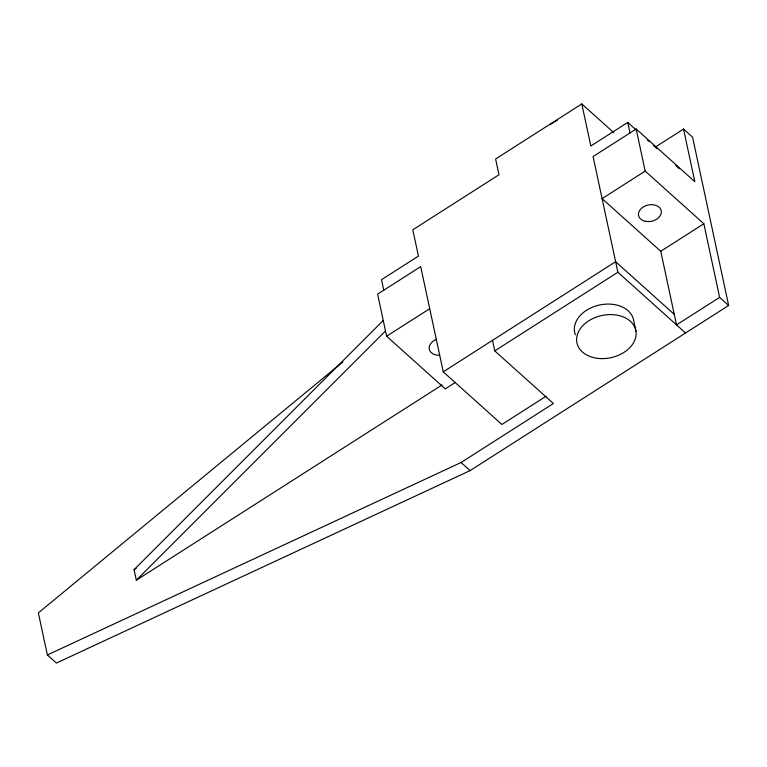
<?xml version="1.0" encoding="UTF-8"?>
<svg xmlns="http://www.w3.org/2000/svg" width="767" height="767" viewBox="0 0 767 767"><rect width="100%" height="100%" fill="white"/><g stroke="black" fill="none" stroke-linecap="round" stroke-linejoin="round"><path stroke-width="1.15" d="M442.128 384.909L136.334 580.207L134.081 569.689L383.241 320.443M136.334 580.207L385.494 330.96M342.859 361.899L38.35 612.891L47.372 654.97L56.394 663.072L470.085 470.612L728.65 305.467L692.572 137.168L683.541 129.067L655.488 146.986M613.792 132.653L581.798 103.928L495.607 158.98L498.991 174.751L412.799 229.803L418.437 256.101L381.506 279.687L383.759 290.214M636.639 130.39L627.751 122.413L590.82 146.008L581.798 103.928M683.541 129.067L694.825 181.683L636.169 129.019L593.073 156.545L617.876 272.237L685.554 332.993M455.301 382.474L445.272 388.879L386.616 336.214L429.712 308.698M645.191 171.099L602.095 198.624L660.751 251.279L676.532 324.892L719.628 297.366L703.847 223.753L645.191 171.099L636.169 129.019M546.123 396.223L501.896 424.467L443.249 371.813L615.623 261.71L674.279 314.374M134.081 569.689L136.095 568.405M47.372 654.97L461.063 462.511L553.41 403.528L494.753 350.874L617.876 272.237M660.751 251.279L703.847 223.753M647.31 139.968L649.083 141.559M653.522 145.548L657.079 148.74M675.746 165.499L679.303 168.692M719.628 297.366L728.65 305.467M461.063 462.511L470.085 470.612M627.751 122.413L630.004 132.931M635.958 331.219A30.095 21.572 -12.1 0 0 588.768 320.807A30.095 21.572 -12.1 0 0 594.367 357.786A30.095 21.572 -12.1 0 0 635.958 331.219L633.705 320.702A30.095 21.572 -12.1 0 0 598.567 305.228A30.095 21.572 -12.1 0 0 575.394 334.748M492.491 340.356L494.753 350.874M443.249 371.813L420.69 266.619L377.604 294.144L386.616 336.214M439.558 355.274A11.572 8.293 -12.1 0 1 429.223 349.062A11.572 8.293 -12.1 0 1 436.672 339.33M550.332 124.628A23.144 16.596 -12.1 0 1 553.065 122.624M554.042 122.03A23.144 16.596 -12.1 0 1 557.206 120.438M645.277 221.28A11.572 8.293 -12.1 0 0 661.269 211.059A11.572 8.293 -12.1 0 0 643.12 207.061A11.572 8.293 -12.1 0 0 645.277 221.28"/></g></svg>
